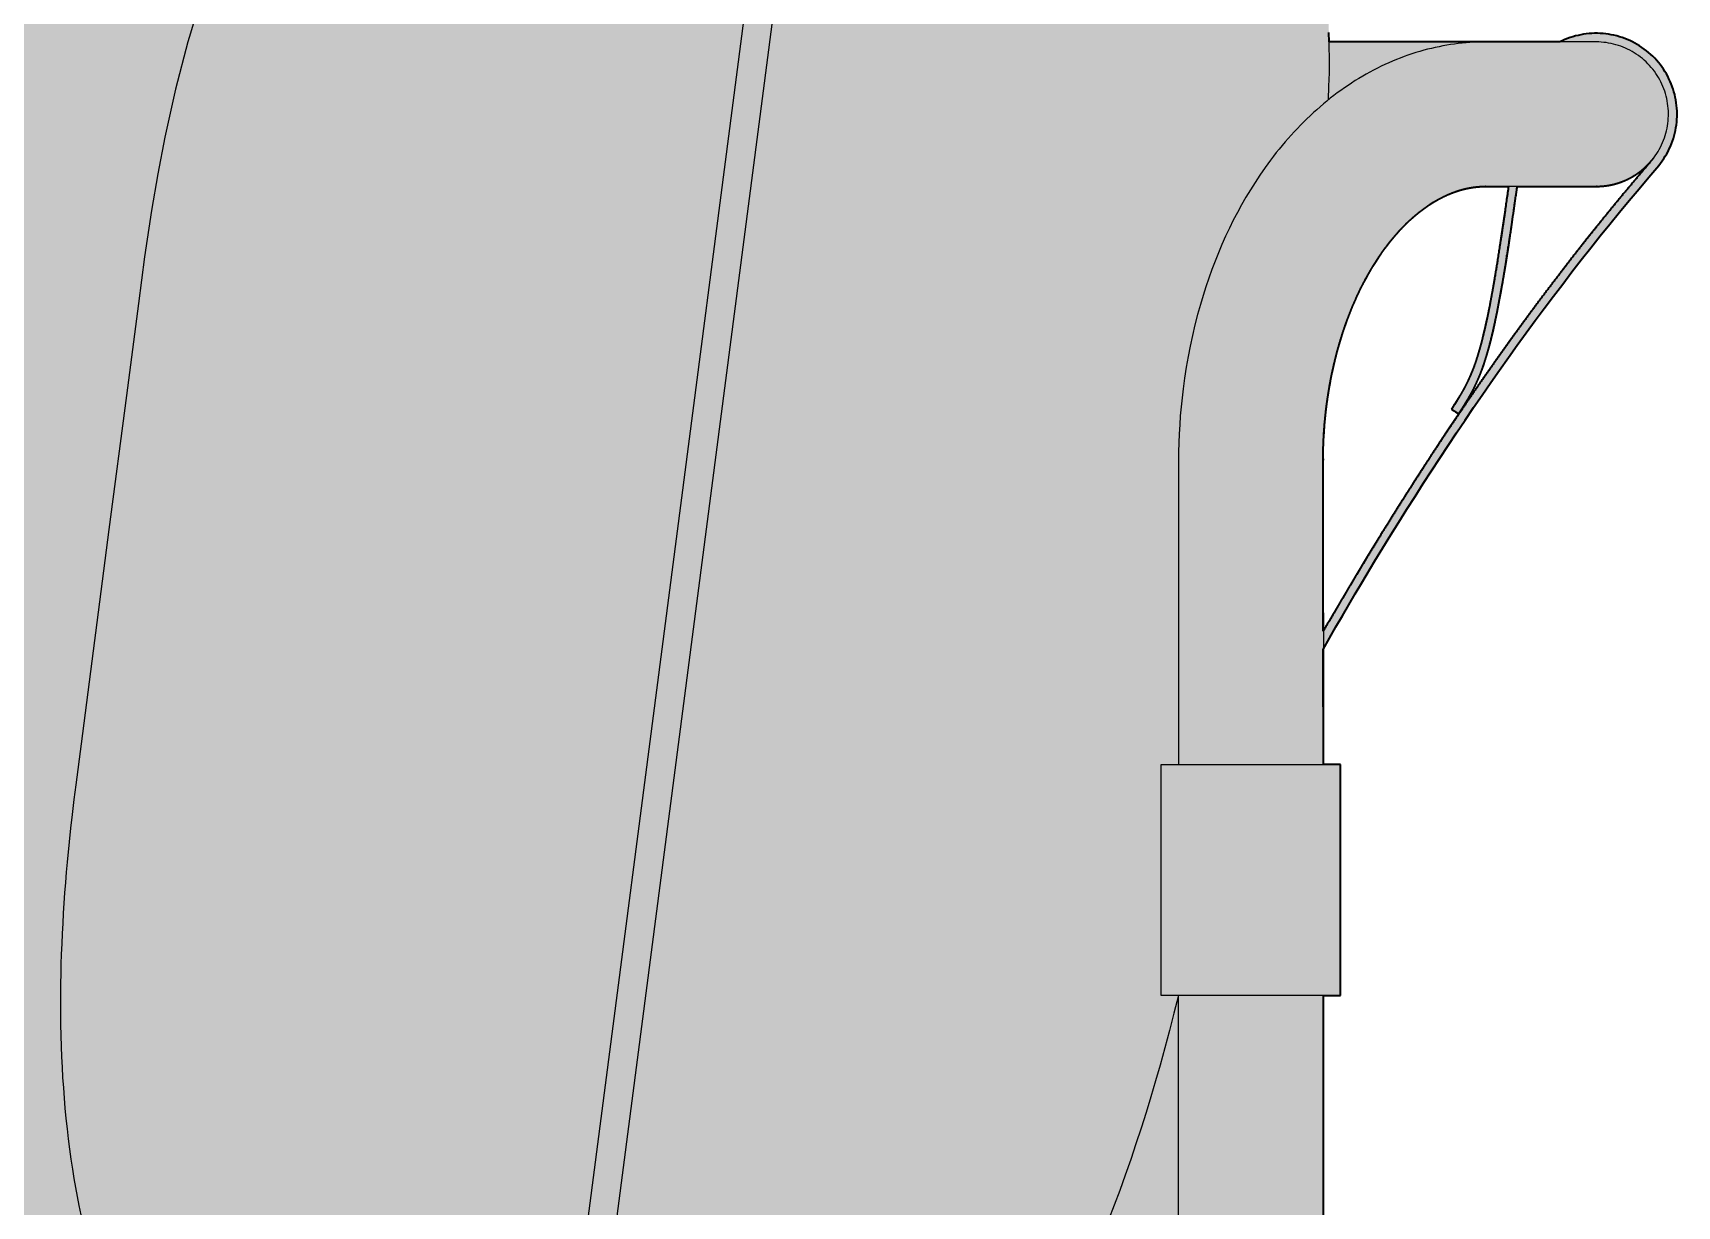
# Model space of a CAD drawing. Header units: millimetres. Extents: x 0 to 2217, y -1296 to 821.
# Drawn here: x 708.4 to 992.8, y 473.4 to 676.4 of the extents above; entities that cross this region are included whole.
import ezdxf

# ---------------------------------------------------------------- set-up
doc = ezdxf.new("R2010")
doc.units = ezdxf.units.MM
doc.layers.add('Blocks', color=7, linetype='Continuous')
doc.layers.add('Blocks$Fill', color=7, linetype='Continuous', true_color=0xffffff)
doc.layers.add('Blocks$Inner', color=7, linetype='Continuous', lineweight=25, true_color=0x007f00)
doc.layers.add('Blocks$Outline', color=7, linetype='Continuous', lineweight=35, true_color=0xff3f3f)

# ---------------------------------------------------------------- blocks, each defined once
blk = doc.blocks.new('Can Lounge Chair Front')
at = {"layer": 'Blocks$Fill'}
h = blk.add_hatch(color=256, dxfattribs=at)
h.paths.add_polyline_path([(878.73, 172.31), (878.81, 172.31), (878.9, 172.32), (878.99, 172.33), (879.07, 172.34), (879.16, 172.36), (879.24, 172.38), (879.33, 172.4), (879.41, 172.43), (879.49, 172.46), (879.57, 172.49), (879.65, 172.52), (879.73, 172.56), (879.81, 172.6), (879.88, 172.64), (879.96, 172.68), (880.03, 172.73), (880.1, 172.78), (880.17, 172.83), (880.24, 172.89), (880.31, 172.94), (880.37, 173), (880.43, 173.06), (880.49, 173.13), (880.55, 173.19), (880.6, 173.26), (880.66, 173.33), (880.71, 173.4), (880.75, 173.47), (880.8, 173.55), (880.84, 173.62), (880.88, 173.7), (880.92, 173.78), (880.95, 173.86), (880.98, 173.94), (881.01, 174.02), (881.04, 174.1), (881.06, 174.19), (881.08, 174.27), (881.1, 174.36), (881.11, 174.44), (881.12, 174.53), (881.13, 174.61), (881.14, 174.7), (881.14, 174.79), (906.56, 174.79), (906.57, -0.21), (931.57, -0.21), (931.62, 509.79), (934.57, 509.79), (934.57, 549.79), (931.62, 549.79), (931.6, 569.67), (940.55, 585.02), (950.32, 600.59), (960.6, 615.86), (969.84, 628.69), (979.52, 641.23), (987.94, 651.42), (989.66, 653.43), (989.96, 653.81), (990.25, 654.2), (990.52, 654.6), (990.78, 655.01), (991.02, 655.42), (991.25, 655.85), (991.46, 656.28), (991.66, 656.72), (991.85, 657.16), (992.02, 657.62), (992.17, 658.07), (992.31, 658.54), (992.43, 659), (992.53, 659.47), (992.62, 659.95), (992.7, 660.43), (992.75, 660.91), (992.79, 661.39), (992.81, 661.87), (992.82, 662.35), (992.81, 662.83), (992.78, 663.31), (992.74, 663.8), (992.68, 664.27), (992.6, 664.75), (992.51, 665.22), (992.4, 665.69), (992.27, 666.16), (992.13, 666.62), (991.98, 667.08), (991.8, 667.53), (991.61, 667.97), (991.41, 668.41), (991.19, 668.84), (990.96, 669.26), (990.71, 669.68), (990.45, 670.08), (990.17, 670.48), (989.89, 670.86), (989.58, 671.24), (989.27, 671.61), (988.94, 671.96), (988.6, 672.3), (988.25, 672.63), (987.89, 672.95), (987.52, 673.26), (987.13, 673.55), (986.74, 673.83), (986.34, 674.1), (985.93, 674.35), (985.51, 674.59), (985.08, 674.81), (984.64, 675.02), (984.2, 675.21), (983.75, 675.39), (983.3, 675.55), (982.84, 675.7), (982.37, 675.83), (981.9, 675.94), (981.43, 676.04), (980.96, 676.12), (980.48, 676.19), (980, 676.24), (979.52, 676.27), (979.04, 676.29), (978.55, 676.29), (978.07, 676.27), (977.59, 676.23), (977.11, 676.18), (976.63, 676.12), (976.16, 676.03), (975.68, 675.93), (975.22, 675.82), (974.75, 675.68), (974.29, 675.54), (973.84, 675.37), (973.39, 675.19), (972.95, 675), (972.52, 674.79), (959.67, 674.79), (932.63, 674.79), (932.58, 676.42), (932.47, 678.71), (932.3, 681), (932.08, 683.28), (931.83, 685.36), (931.54, 687.44), (931.2, 689.52), (930.81, 691.58), (930.36, 693.63), (929.87, 695.67), (929.33, 697.7), (928.73, 699.71), (928.1, 701.61), (927.43, 703.49), (926.71, 705.35), (925.93, 707.19), (925.15, 708.92), (924.31, 710.63), (923.43, 712.32), (922.5, 713.98), (921.52, 715.62), (920.5, 717.23), (919.43, 718.81), (918.32, 720.35), (917.1, 721.94), (915.83, 723.5), (914.52, 725.01), (913.17, 726.49), (911.77, 727.92), (910.34, 729.32), (908.86, 730.67), (907.35, 731.98), (905.8, 733.26), (904.22, 734.49), (902.61, 735.67), (900.97, 736.82), (899.23, 737.98), (897.45, 739.09), (895.65, 740.17), (893.83, 741.19), (891.81, 742.27), (889.77, 743.3), (887.7, 744.28), (885.62, 745.22), (883.51, 746.11), (881.39, 746.96), (879.25, 747.77), (877.09, 748.54), (875.5, 749.07), (874.2, 752.57), (873.24, 754.92), (872.21, 757.28), (871.12, 759.62), (869.97, 761.92), (868.75, 764.22), (867.46, 766.51), (866.12, 768.76), (864.71, 770.98), (863.24, 773.17), (861.7, 775.34), (860.11, 777.46), (858.46, 779.55), (856.75, 781.6), (854.98, 783.61), (853.16, 785.58), (851.29, 787.5), (849.37, 789.37), (847.4, 791.19), (845.38, 792.97), (843.32, 794.69), (841.22, 796.35), (839.08, 797.96), (836.9, 799.51), (834.67, 801.01), (832.43, 802.44), (830.15, 803.81), (827.84, 805.12), (825.5, 806.38), (823.15, 807.56), (820.78, 808.68), (818.39, 809.74), (815.97, 810.75), (813.55, 811.68), (811.13, 812.55), (808.69, 813.36), (806.23, 814.11), (803.78, 814.79), (801.35, 815.41), (798.9, 815.97), (796.45, 816.47), (792.81, 817.11), (789.18, 817.61), (785.55, 817.99), (782.02, 818.25), (778.48, 818.38), (776.06, 818.41), (736.25, 817.47), (641.05, 818.41), (573.71, 815.98), (540.05, 818.41), (506.05, 818.41), (444.77, 816.72), (420.65, 814.48), (324.09, 818.41), (232.58, 818.35), (229.04, 818.17), (225.48, 817.88), (221.84, 817.46), (218.22, 816.91), (214.56, 816.23), (212.11, 815.69), (209.67, 815.11), (207.24, 814.46), (204.78, 813.74), (202.33, 812.96), (199.9, 812.12), (197.49, 811.23), (195.06, 810.25), (192.65, 809.22), (190.27, 808.13), (187.92, 806.98), (185.56, 805.76), (183.23, 804.47), (180.94, 803.13), (178.69, 801.73), (176.45, 800.27), (174.24, 798.74), (172.08, 797.16), (169.96, 795.53), (167.88, 793.83), (165.84, 792.09), (163.84, 790.29), (161.89, 788.44), (160, 786.55), (158.16, 784.6), (156.36, 782.61), (154.62, 780.58), (152.95, 778.51), (151.33, 776.41), (149.76, 774.26), (148.25, 772.07), (146.82, 769.87), (145.44, 767.64), (144.12, 765.37), (142.86, 763.07), (141.68, 760.77), (140.56, 758.45), (139.5, 756.1), (138.5, 753.72), (137.59, 751.4), (136.74, 749.06), (135.19, 748.54), (133.03, 747.77), (130.89, 746.96), (128.77, 746.11), (126.66, 745.22), (124.57, 744.28), (122.51, 743.3), (120.47, 742.27), (118.45, 741.19), (116.62, 740.17), (114.83, 739.09), (113.05, 737.98), (111.31, 736.82), (109.67, 735.67), (108.06, 734.49), (106.47, 733.26), (104.93, 731.98), (103.42, 730.67), (101.94, 729.32), (100.5, 727.92), (99.11, 726.49), (97.75, 725.01), (96.44, 723.5), (95.18, 721.94), (93.96, 720.35), (92.85, 718.81), (91.78, 717.23), (90.76, 715.62), (89.78, 713.98), (88.85, 712.32), (87.97, 710.63), (87.13, 708.92), (86.35, 707.19), (85.57, 705.35), (84.85, 703.49), (84.17, 701.61), (83.55, 699.71), (82.95, 697.7), (82.41, 695.67), (81.91, 693.63), (81.47, 691.58), (81.08, 689.52), (80.74, 687.44), (80.45, 685.36), (80.2, 683.28), (79.98, 681), (79.81, 678.71), (79.69, 676.42), (79.64, 674.79), (52.6, 674.79), (39.76, 674.79), (39.33, 675), (38.89, 675.19), (38.44, 675.37), (37.99, 675.54), (37.53, 675.68), (37.06, 675.82), (36.59, 675.93), (36.12, 676.03), (35.65, 676.12), (35.17, 676.18), (34.69, 676.23), (34.21, 676.27), (33.73, 676.29), (33.24, 676.29), (32.76, 676.27), (32.28, 676.24), (31.8, 676.19), (31.32, 676.12), (30.85, 676.04), (30.37, 675.94), (29.9, 675.83), (29.44, 675.7), (28.98, 675.55), (28.53, 675.39), (28.08, 675.21), (27.64, 675.02), (27.2, 674.81), (26.77, 674.59), (26.35, 674.35), (25.94, 674.1), (25.54, 673.83), (25.14, 673.55), (24.76, 673.26), (24.39, 672.95), (24.03, 672.63), (23.68, 672.3), (23.34, 671.96), (23.01, 671.61), (22.69, 671.24), (22.39, 670.86), (22.1, 670.48), (21.83, 670.08), (21.57, 669.68), (21.32, 669.26), (21.09, 668.84), (20.87, 668.41), (20.66, 667.97), (20.48, 667.53), (20.3, 667.08), (20.15, 666.62), (20, 666.16), (19.88, 665.69), (19.77, 665.22), (19.68, 664.75), (19.6, 664.27), (19.54, 663.8), (19.5, 663.31), (19.47, 662.83), (19.46, 662.35), (19.46, 661.87), (19.49, 661.39), (19.53, 660.91), (19.58, 660.43), (19.65, 659.95), (19.74, 659.47), (19.85, 659), (19.97, 658.54), (20.11, 658.07), (20.26, 657.62), (20.43, 657.16), (20.61, 656.72), (20.81, 656.28), (21.03, 655.85), (21.26, 655.42), (21.5, 655.01), (21.76, 654.6), (22.03, 654.2), (22.32, 653.81), (22.62, 653.43), (32.76, 641.23), (42.44, 628.69), (51.68, 615.86), (61.95, 600.59), (71.72, 585.02), (79.57, 571.64), (80.68, 569.67), (80.66, 549.79), (77.71, 549.79), (77.71, 509.79), (80.66, 509.79), (80.71, -0.21), (105.71, -0.21), (105.72, 174.79), (131.14, 174.79), (131.14, 174.7), (131.15, 174.61), (131.15, 174.53), (131.17, 174.44), (131.18, 174.36), (131.2, 174.27), (131.22, 174.19), (131.24, 174.1), (131.27, 174.02), (131.29, 173.94), (131.33, 173.86), (131.36, 173.78), (131.4, 173.7), (131.44, 173.62), (131.48, 173.55), (131.52, 173.47), (131.57, 173.4), (131.62, 173.33), (131.68, 173.26), (131.73, 173.19), (131.79, 173.13), (131.85, 173.06), (131.91, 173), (131.97, 172.94), (132.04, 172.89), (132.11, 172.83), (132.18, 172.78), (132.25, 172.73), (132.32, 172.68), (132.39, 172.64), (132.47, 172.6), (132.55, 172.56), (132.63, 172.52), (132.71, 172.49), (132.79, 172.46), (132.87, 172.43), (132.95, 172.4), (133.04, 172.38), (133.12, 172.36), (133.21, 172.34), (133.29, 172.33), (133.38, 172.32), (133.47, 172.31), (133.55, 172.31), (141.14, 172.31), (871.14, 172.31)], flags=0)
h.paths.add_polyline_path([(141.14, 387.15), (141.14, 409.35), (142.09, 408.78), (143.33, 408.08), (144.59, 407.4), (145.91, 406.72), (147.24, 406.08), (148.58, 405.45), (149.93, 404.86), (151.29, 404.29), (152.67, 403.75), (154.05, 403.23), (155.45, 402.74), (156.89, 402.26), (158.35, 401.8), (161.27, 400.97), (162.88, 400.56), (164.27, 400.23), (162.94, 399.94), (160.96, 399.43), (159.65, 399.04), (158.34, 398.61), (157.05, 398.14), (155.76, 397.62), (154.49, 397.07), (153.24, 396.47), (152.01, 395.83), (150.81, 395.15), (149.63, 394.44), (148.47, 393.68), (147.91, 393.29), (147.35, 392.9), (146.81, 392.49), (146.27, 392.07), (145.74, 391.65), (145.22, 391.21), (144.71, 390.77), (144.21, 390.32), (143.72, 389.87), (143.24, 389.4), (142.77, 388.93), (142.31, 388.46), (141.86, 387.97), (141.42, 387.48)], flags=0)
h.paths.add_polyline_path([(871.14, 387.15), (870.86, 387.48), (870.42, 387.97), (869.97, 388.46), (869.51, 388.93), (869.04, 389.4), (868.56, 389.87), (868.07, 390.32), (867.57, 390.77), (867.06, 391.21), (866.54, 391.65), (866.01, 392.07), (865.47, 392.49), (864.92, 392.9), (864.37, 393.29), (862.65, 394.44), (861.47, 395.15), (860.27, 395.83), (859.04, 396.47), (857.79, 397.07), (856.52, 397.62), (855.23, 398.14), (853.94, 398.61), (852.63, 399.04), (851.31, 399.43), (850, 399.78), (849.34, 399.94), (848.01, 400.23), (849.4, 400.56), (851, 400.97), (853.93, 401.8), (855.39, 402.26), (856.83, 402.74), (858.22, 403.23), (859.61, 403.75), (860.98, 404.29), (862.35, 404.86), (863.7, 405.45), (865.04, 406.08), (866.37, 406.72), (867.68, 407.4), (868.94, 408.08), (870.19, 408.78), (871.14, 409.35)], flags=0)
h.paths.add_polyline_path([(105.74, 401.69), (127.94, 230.74), (105.72, 230.8)], flags=0)
h.paths.add_polyline_path([(80.68, 572.83), (67.47, 594.75), (57.39, 610.19), (57.23, 610.44), (46.78, 625.33), (37.22, 638.01), (29.19, 647.99), (24.22, 653.87), (24.52, 653.56), (24.82, 653.25), (25.14, 652.96), (25.47, 652.67), (25.81, 652.4), (26.16, 652.14), (26.51, 651.9), (26.88, 651.66), (27.25, 651.44), (27.63, 651.23), (28.01, 651.04), (28.41, 650.85), (28.81, 650.69), (29.21, 650.53), (29.62, 650.39), (30.04, 650.27), (30.46, 650.15), (30.88, 650.06), (31.3, 649.98), (31.73, 649.91), (32.16, 649.86), (32.59, 649.82), (33.03, 649.8), (47.12, 649.79), (49.97, 631.34), (50.94, 626.37), (51.31, 624.71), (52.15, 621.4), (52.64, 619.75), (52.92, 618.93), (53.21, 618.11), (53.52, 617.29), (53.86, 616.48), (54.22, 615.68), (54.6, 614.88), (55.01, 614.11), (55.44, 613.34), (57.23, 610.44), (58.49, 611.24), (57.03, 613.59), (56.57, 614.38), (56.23, 615), (55.9, 615.64), (55.59, 616.27), (55.3, 616.92), (55.01, 617.61), (54.73, 618.31), (54.47, 619.02), (54.23, 619.73), (53.95, 620.61), (53.69, 621.49), (52.92, 624.4), (52.41, 626.68), (51.62, 630.62), (49.92, 640.84), (48.63, 649.79), (52.9, 649.79), (53.2, 649.78), (53.49, 649.76), (53.79, 649.74), (54.08, 649.72), (54.37, 649.68), (54.67, 649.65), (54.96, 649.6), (55.27, 649.55), (55.58, 649.49), (55.89, 649.43), (56.2, 649.36), (56.51, 649.28), (56.82, 649.2), (57.12, 649.11), (57.42, 649.01), (57.73, 648.91), (58.04, 648.8), (58.34, 648.69), (58.64, 648.57), (59.24, 648.32), (59.83, 648.04), (60.45, 647.73), (61.05, 647.39), (61.65, 647.04), (62.24, 646.67), (62.88, 646.23), (63.51, 645.77), (64.13, 645.29), (64.73, 644.79), (65.24, 644.35), (65.74, 643.9), (66.22, 643.44), (66.7, 642.96), (67.33, 642.31), (67.94, 641.63), (68.53, 640.94), (69.11, 640.24), (69.59, 639.62), (70.06, 638.99), (70.52, 638.35), (70.96, 637.71), (71.55, 636.82), (72.11, 635.93), (72.65, 635.01), (73.17, 634.09), (73.7, 633.1), (74.21, 632.1), (74.69, 631.09), (75.16, 630.06), (75.59, 629.05), (76.01, 628.03), (76.41, 627.01), (76.78, 625.98), (77.17, 624.84), (77.54, 623.7), (77.89, 622.55), (78.21, 621.4), (79.05, 617.98), (79.51, 615.68), (79.89, 613.37), (80.2, 611.03), (80.44, 608.65), (80.61, 606.25), (80.7, 603.58)], flags=0)
h.paths.add_polyline_path([(871.15, 173.81), (871.15, 174.79), (879.64, 174.79), (879.64, 174.75), (879.64, 174.72), (879.63, 174.69), (879.63, 174.65), (879.62, 174.62), (879.61, 174.58), (879.61, 174.55), (879.6, 174.52), (879.59, 174.48), (879.57, 174.45), (879.56, 174.42), (879.55, 174.39), (879.53, 174.36), (879.52, 174.33), (879.5, 174.3), (879.48, 174.27), (879.46, 174.24), (879.44, 174.21), (879.42, 174.18), (879.4, 174.16), (879.38, 174.13), (879.35, 174.1), (879.33, 174.08), (879.3, 174.06), (879.28, 174.04), (879.25, 174.01), (879.22, 173.99), (879.19, 173.97), (879.16, 173.95), (879.13, 173.94), (879.1, 173.92), (879.07, 173.91), (879.04, 173.89), (879.01, 173.88), (878.98, 173.87), (878.94, 173.85), (878.91, 173.84), (878.88, 173.84), (878.84, 173.83), (878.81, 173.82), (878.78, 173.82), (878.74, 173.81), (878.71, 173.81), (878.67, 173.81)], flags=0)
h.paths.add_polyline_path([(906.55, 230.8), (884.34, 230.74), (906.54, 401.69)], flags=0)
h.paths.add_polyline_path([(141.13, 173.81), (133.6, 173.81), (133.57, 173.81), (133.54, 173.81), (133.5, 173.82), (133.47, 173.82), (133.43, 173.83), (133.4, 173.84), (133.37, 173.84), (133.33, 173.85), (133.3, 173.87), (133.27, 173.88), (133.24, 173.89), (133.21, 173.91), (133.17, 173.92), (133.14, 173.94), (133.11, 173.95), (133.09, 173.97), (133.06, 173.99), (133.03, 174.01), (133, 174.04), (132.98, 174.06), (132.95, 174.08), (132.93, 174.1), (132.9, 174.13), (132.88, 174.16), (132.86, 174.18), (132.84, 174.21), (132.82, 174.24), (132.8, 174.27), (132.78, 174.3), (132.76, 174.33), (132.75, 174.36), (132.73, 174.39), (132.72, 174.42), (132.7, 174.45), (132.69, 174.48), (132.68, 174.52), (132.67, 174.55), (132.66, 174.58), (132.66, 174.62), (132.65, 174.65), (132.65, 174.69), (132.64, 174.72), (132.64, 174.75), (132.64, 174.79), (141.12, 174.79)], flags=0)
h.paths.add_polyline_path([(988.06, 653.87), (978.24, 642.03), (968.64, 629.59), (959.37, 616.72), (955.05, 610.44), (944.81, 594.75), (933.47, 576.05), (931.6, 572.83), (931.61, 604.78), (931.73, 607.26), (931.94, 609.74), (932.22, 612.21), (932.57, 614.53), (932.99, 616.83), (933.49, 619.12), (934.06, 621.4), (934.39, 622.55), (934.74, 623.7), (935.1, 624.84), (935.49, 625.98), (935.87, 627.01), (936.27, 628.03), (936.68, 629.05), (937.12, 630.06), (937.58, 631.09), (938.07, 632.1), (938.58, 633.1), (939.11, 634.09), (939.63, 635.01), (940.17, 635.93), (940.73, 636.82), (941.31, 637.71), (941.76, 638.35), (942.22, 638.99), (942.69, 639.62), (943.17, 640.24), (943.75, 640.94), (944.34, 641.63), (944.95, 642.31), (945.58, 642.96), (946.05, 643.44), (946.54, 643.9), (947.04, 644.35), (947.55, 644.79), (948.15, 645.29), (948.77, 645.77), (949.4, 646.23), (950.04, 646.67), (950.63, 647.04), (951.22, 647.39), (951.83, 647.73), (952.45, 648.04), (953.04, 648.32), (953.64, 648.57), (953.94, 648.69), (954.24, 648.8), (954.55, 648.91), (954.86, 649.01), (955.16, 649.11), (955.46, 649.2), (955.77, 649.28), (956.07, 649.36), (956.38, 649.43), (956.69, 649.49), (957, 649.55), (957.32, 649.6), (957.61, 649.65), (957.9, 649.68), (958.2, 649.72), (958.49, 649.74), (958.79, 649.76), (959.09, 649.78), (959.39, 649.79), (963.65, 649.79), (960.92, 632.1), (959.87, 626.68), (959.35, 624.4), (958.84, 622.37), (958.59, 621.49), (958.33, 620.61), (958.05, 619.73), (957.81, 619.02), (957.55, 618.31), (957.27, 617.61), (956.98, 616.92), (956.68, 616.27), (956.37, 615.64), (956.05, 615), (955.71, 614.38), (955.25, 613.59), (953.79, 611.24), (955.05, 610.44), (956.84, 613.34), (957.27, 614.11), (957.68, 614.88), (958.06, 615.68), (958.42, 616.48), (958.76, 617.29), (959.07, 618.11), (959.36, 618.93), (959.63, 619.75), (960.35, 622.23), (960.97, 624.71), (962, 629.68), (963.16, 636.31), (965.16, 649.79), (979.25, 649.8), (979.69, 649.82), (980.12, 649.86), (980.54, 649.91), (980.55, 649.91), (980.61, 649.92), (980.61, 649.92), (980.98, 649.98), (981.4, 650.06), (981.82, 650.15), (982.24, 650.27), (982.66, 650.39), (983.07, 650.53), (983.47, 650.69), (983.87, 650.85), (984.26, 651.04), (984.65, 651.23), (985.03, 651.44), (985.4, 651.66), (985.77, 651.9), (986.12, 652.14), (986.47, 652.4), (986.81, 652.67), (987.14, 652.96), (987.45, 653.25), (987.76, 653.56)], flags=0)
h.paths.add_polyline_path([(129.66, 230.73), (129.45, 230.73), (107.33, 401.1), (105.74, 413.32), (105.74, 465.04), (106.44, 461.8), (107.26, 458.44), (108.17, 455.12), (109.18, 451.83), (110.23, 448.76), (111.37, 445.73), (112.55, 442.91), (113.81, 440.13), (115.13, 437.48), (115.82, 436.17), (116.54, 434.88), (117.28, 433.6), (118.05, 432.34), (118.84, 431.09), (119.65, 429.85), (120.46, 428.68), (121.29, 427.52), (122.14, 426.38), (123.02, 425.25), (123.92, 424.14), (124.84, 423.05), (125.78, 421.98), (126.75, 420.93), (127.7, 419.94), (128.68, 418.96), (129.68, 418), (130.7, 417.06), (131.73, 416.15), (131.98, 415.94), (131.44, 372.79), (131.43, 372.76), (131.39, 372.69), (131.35, 372.61), (131.32, 372.53), (131.29, 372.45), (131.26, 372.36), (131.23, 372.28), (131.21, 372.2), (131.19, 372.11), (131.18, 372.03), (131.16, 371.94), (131.15, 371.86), (131.14, 371.77), (131.14, 371.68), (131.14, 370.29), (131.14, 370.23), (131.14, 370.17), (131.15, 370.11), (131.15, 370.05), (131.16, 369.99), (131.17, 369.93), (131.18, 369.87), (131.19, 369.81), (131.2, 369.75), (131.21, 369.69), (131.23, 369.63), (131.25, 369.57), (131.27, 369.51), (131.29, 369.45), (131.31, 369.39), (131.33, 369.33), (131.36, 369.28), (131.38, 369.22), (131.4, 369.19), (129.72, 236.12)], flags=0)
h.paths.add_polyline_path([(141.14, 232.31), (141.14, 245.97), (141.45, 245.61), (142.06, 244.94), (142.68, 244.28), (143.33, 243.63), (143.99, 243), (144.66, 242.39), (145.35, 241.8), (146.07, 241.21), (146.79, 240.65), (147.53, 240.1), (148.29, 239.57), (149.05, 239.06), (149.83, 238.56), (150.61, 238.08), (151.41, 237.62), (152.23, 237.18), (153.05, 236.75), (153.89, 236.34), (154.73, 235.95), (155.58, 235.58), (156.44, 235.23), (157.3, 234.89), (158.18, 234.57), (159.09, 234.26), (160.01, 233.97), (160.94, 233.7), (161.88, 233.45), (162.88, 233.2), (163.88, 232.98), (164.79, 232.79), (165.71, 232.63), (166.69, 232.47), (167.66, 232.34), (167.95, 232.31)], flags=0)
h.paths.add_polyline_path([(843.91, 232.26), (844.61, 232.34), (845.59, 232.47), (846.57, 232.63), (847.49, 232.79), (848.4, 232.98), (849.4, 233.2), (850.4, 233.45), (851.34, 233.7), (852.26, 233.97), (853.19, 234.26), (854.1, 234.57), (854.97, 234.89), (855.84, 235.23), (856.7, 235.58), (857.55, 235.95), (858.39, 236.34), (859.23, 236.75), (860.05, 237.18), (860.87, 237.62), (861.71, 238.11), (862.53, 238.61), (863.35, 239.14), (864.15, 239.68), (864.86, 240.19), (865.56, 240.71), (866.25, 241.24), (866.92, 241.8), (867.61, 242.39), (868.29, 243), (868.95, 243.63), (869.59, 244.28), (870.22, 244.94), (870.83, 245.61), (871.14, 245.97), (871.14, 232.31), (843.98, 232.26)], flags=0)
h.paths.add_polyline_path([(880.88, 369.19), (880.9, 369.22), (880.92, 369.28), (880.95, 369.33), (880.97, 369.39), (880.99, 369.45), (881.01, 369.51), (881.03, 369.57), (881.05, 369.63), (881.06, 369.69), (881.08, 369.75), (881.09, 369.81), (881.1, 369.87), (881.11, 369.93), (881.12, 369.99), (881.13, 370.05), (881.13, 370.11), (881.14, 370.17), (881.14, 370.23), (881.14, 370.29), (881.14, 371.6), (881.14, 371.68), (881.13, 371.77), (881.13, 371.85), (881.12, 371.94), (881.1, 372.02), (881.09, 372.11), (881.07, 372.19), (881.05, 372.27), (881.02, 372.35), (881, 372.43), (880.97, 372.51), (880.93, 372.59), (880.9, 372.67), (880.86, 372.75), (880.84, 372.79), (880.3, 415.94), (880.55, 416.15), (881.58, 417.06), (882.6, 418), (883.6, 418.96), (884.57, 419.94), (885.53, 420.93), (886.5, 421.98), (887.44, 423.05), (888.36, 424.14), (889.26, 425.25), (890.14, 426.38), (890.99, 427.52), (891.82, 428.68), (892.63, 429.85), (893.44, 431.09), (894.23, 432.34), (894.99, 433.6), (895.74, 434.88), (896.45, 436.17), (897.15, 437.48), (898.47, 440.13), (899.73, 442.91), (900.9, 445.73), (902.05, 448.76), (903.1, 451.83), (904.11, 455.12), (905.02, 458.44), (905.84, 461.8), (906.54, 465.04), (906.54, 413.32), (882.83, 230.73), (882.62, 230.73), (882.55, 236.12)], flags=0)
at = {"layer": 'Blocks$Inner'}
for p, q in [((735.07, 674.42), (734.45, 672.13)), ((979.93, 649.84), (979.83, 649.83))]:
    blk.add_line(p, q, dxfattribs=at)
for points in [[(800.09, 399.79), (846.71, 758.18)], [(841.75, 758.82), (795.05, 399.79)], [(736.41, 679.02), (735.6, 676.29), (735.18, 674.79), (733.05, 666.6), (731.2, 658.34), (729.96, 651.99), (728.87, 645.61), (727.67, 637.59), (726.61, 629.55), (724.54, 613.6), (721.52, 590.42), (716.7, 553.36), (715.78, 546.29), (715.45, 543.7), (715.14, 541.11), (714.88, 538.77), (714.63, 536.42), (714.29, 532.89), (714.13, 531.13), (713.98, 529.36), (713.85, 527.59), (713.72, 525.82), (713.61, 524.06), (713.51, 522.29), (713.42, 520.52), (713.34, 518.75), (713.27, 516.98), (713.21, 515.21), (713.17, 513.56), (713.14, 511.91), (713.12, 510.25), (713.12, 508.6), (713.13, 506.69), (713.15, 504.79), (713.19, 502.88), (713.25, 500.98), (713.32, 499.19), (713.4, 497.4), (713.5, 495.62), (713.62, 493.83), (713.75, 492.07), (713.9, 490.3), (714.07, 488.54), (714.26, 486.77), (714.47, 485.01), (714.69, 483.26), (714.93, 481.5), (715.2, 479.75), (715.45, 478.17), (715.72, 476.6), (716.01, 475.03), (716.32, 473.46), (716.64, 471.9)], [(932.48, 664.77), (932.59, 667.11), (932.66, 669.45), (932.68, 671.79), (932.65, 674.13), (932.58, 676.42)], [(959.67, 674.79), (959, 674.78), (958.32, 674.77), (957.65, 674.74), (956.98, 674.7), (956.3, 674.65), (955.63, 674.58), (954.96, 674.51), (954.29, 674.43), (953.62, 674.33), (952.96, 674.22), (952.29, 674.1), (951.63, 673.97), (950.97, 673.83), (950.3, 673.68), (949.65, 673.52), (948.99, 673.34), (948.3, 673.15), (947.62, 672.94), (946.94, 672.73), (946.26, 672.5), (945.59, 672.26), (944.91, 672), (944.25, 671.74), (943.58, 671.46), (942.92, 671.18), (942.27, 670.88), (941.62, 670.57), (940.97, 670.25), (940.32, 669.92), (939.68, 669.58), (939.05, 669.23), (938.42, 668.87), (937.77, 668.48), (937.14, 668.09), (936.5, 667.68), (935.88, 667.27), (935.25, 666.84), (934.64, 666.41), (934.02, 665.96), (933.42, 665.5), (932.82, 665.04), (932.22, 664.56), (931.63, 664.08), (931.05, 663.58), (930.47, 663.07), (929.9, 662.56), (929.33, 662.03), (928.77, 661.5), (928.21, 660.95), (927.66, 660.4), (927.12, 659.83), (926.58, 659.26), (926.04, 658.68), (925.52, 658.09), (925, 657.49), (924.48, 656.88), (923.98, 656.26), (923.48, 655.64), (922.98, 655), (922.49, 654.36), (922.01, 653.71), (921.54, 653.06), (920.61, 651.72), (919.79, 650.48), (918.99, 649.22), (918.22, 647.93), (917.47, 646.62), (916.74, 645.29), (916.04, 643.94), (915.36, 642.57), (914.7, 641.17), (914.07, 639.76), (913.47, 638.33), (912.88, 636.89), (912.33, 635.42), (911.79, 633.94), (911.29, 632.44), (910.8, 630.92), (910.34, 629.39), (909.85, 627.61), (909.39, 625.82), (908.96, 624.01), (908.57, 622.18), (908.21, 620.35), (907.88, 618.5), (907.6, 616.63), (907.34, 614.76), (907.16, 613.21), (907.01, 611.66), (906.87, 610.11), (906.76, 608.55), (906.68, 606.99), (906.62, 605.42), (906.58, 603.86), (906.57, 602.29), (906.57, 549.79)], [(931.6, 569.67), (932.7, 571.64), (933.8, 573.58), (934.9, 575.5), (936.02, 577.42), (937.14, 579.33), (938.27, 581.23), (940.55, 585.02), (941.92, 587.27), (943.3, 589.5), (944.68, 591.73), (946.08, 593.95), (947.48, 596.17), (948.9, 598.38), (950.32, 600.59), (951.76, 602.79), (953.2, 604.98), (954.66, 607.17), (956.13, 609.35), (957.61, 611.53), (959.1, 613.7), (960.6, 615.86), (962.11, 618.02), (963.63, 620.17), (965.17, 622.31), (966.71, 624.44), (968.27, 626.57), (969.84, 628.69), (971.42, 630.8), (973.02, 632.9), (974.63, 635), (976.24, 637.08), (977.88, 639.16), (979.52, 641.23), (981.18, 643.29), (982.85, 645.34), (984.53, 647.37), (986.23, 649.4), (987.94, 651.42), (989.66, 653.43), (989.96, 653.81), (990.25, 654.2), (990.52, 654.6), (990.78, 655.01), (991.02, 655.42), (991.25, 655.85), (991.46, 656.28), (991.66, 656.72), (991.85, 657.16), (992.02, 657.62), (992.17, 658.07), (992.31, 658.54), (992.43, 659), (992.53, 659.47), (992.62, 659.95), (992.7, 660.43), (992.75, 660.91), (992.79, 661.39), (992.81, 661.87), (992.82, 662.35), (992.81, 662.83), (992.78, 663.31), (992.74, 663.8), (992.68, 664.27), (992.6, 664.75), (992.51, 665.22), (992.4, 665.69), (992.27, 666.16), (992.13, 666.62), (991.98, 667.08), (991.8, 667.53), (991.61, 667.97), (991.41, 668.41), (991.19, 668.84), (990.96, 669.26), (990.71, 669.68), (990.45, 670.08), (990.17, 670.48), (989.89, 670.86), (989.58, 671.24), (989.27, 671.61), (988.94, 671.96), (988.6, 672.3), (988.25, 672.63), (987.89, 672.95), (987.52, 673.26), (987.13, 673.55), (986.74, 673.83), (986.34, 674.1), (985.93, 674.35), (985.51, 674.59), (985.08, 674.81), (984.64, 675.02), (984.2, 675.21), (983.75, 675.39), (983.3, 675.55), (982.84, 675.7), (982.37, 675.83), (981.9, 675.94), (981.43, 676.04), (980.96, 676.12), (980.48, 676.19), (980, 676.24), (979.52, 676.27), (979.04, 676.29), (978.55, 676.29), (978.07, 676.27), (977.59, 676.23), (977.11, 676.18), (976.63, 676.12), (976.16, 676.03), (975.68, 675.93), (975.22, 675.82), (974.75, 675.68), (974.29, 675.54), (973.84, 675.37), (973.39, 675.19), (972.95, 675), (972.52, 674.79)], [(988.72, 654.67), (988.06, 653.87), (988.79, 654.75), (989.05, 655.1), (989.29, 655.46), (989.52, 655.83), (989.74, 656.2), (989.94, 656.59), (990.14, 656.98), (990.31, 657.37), (990.48, 657.77), (990.63, 658.18), (990.76, 658.59), (990.88, 659.01), (990.99, 659.43), (991.08, 659.85), (991.16, 660.27), (991.22, 660.7), (991.27, 661.13), (991.3, 661.57), (991.32, 662), (991.32, 662.43), (991.31, 662.86), (991.28, 663.3), (991.24, 663.73), (991.18, 664.16), (991.11, 664.58), (991.02, 665.01), (990.92, 665.43), (990.8, 665.85), (990.67, 666.26), (990.53, 666.67), (990.37, 667.07), (990.2, 667.47), (990.01, 667.86), (989.81, 668.24), (989.6, 668.62), (989.37, 668.99), (989.13, 669.35), (988.88, 669.71), (988.62, 670.05), (988.34, 670.38), (988.06, 670.71), (987.76, 671.02), (987.45, 671.33), (987.13, 671.62), (986.81, 671.91), (986.47, 672.18), (986.12, 672.43), (985.76, 672.68), (985.4, 672.92), (985.03, 673.14), (984.65, 673.35), (984.26, 673.54), (983.87, 673.72), (983.47, 673.89), (983.06, 674.05), (982.65, 674.19), (982.24, 674.31), (981.82, 674.42), (981.4, 674.52), (980.97, 674.6), (980.55, 674.67), (980.12, 674.72), (979.68, 674.76), (979.25, 674.78), (978.82, 674.79), (963.04, 674.79), (959.67, 674.79), (932.63, 674.79)], [(931.57, 572.78), (933.47, 576.05), (935.38, 579.31), (937.32, 582.56), (939.27, 585.8), (940.64, 588.05), (942.02, 590.29), (943.41, 592.53), (944.81, 594.75), (946.22, 596.98), (947.64, 599.19), (949.07, 601.41), (950.5, 603.61), (951.95, 605.81), (953.41, 608.01), (954.89, 610.19), (956.37, 612.38), (957.86, 614.55), (959.37, 616.72), (960.88, 618.88), (962.41, 621.04), (963.95, 623.19), (965.5, 625.33), (967.06, 627.46), (968.64, 629.59), (970.23, 631.7), (971.83, 633.81), (973.44, 635.91), (975.06, 638.01), (976.64, 640.02), (978.24, 642.03), (979.84, 644.02), (981.46, 646.01), (983.09, 647.99), (984.74, 649.96), (986.39, 651.92), (988.06, 653.87), (987.76, 653.56), (987.45, 653.25), (987.14, 652.96), (986.81, 652.67), (986.47, 652.4), (986.12, 652.14), (985.77, 651.9), (985.4, 651.66), (985.03, 651.44), (984.65, 651.23), (984.26, 651.04), (983.87, 650.85), (983.47, 650.69), (983.07, 650.53), (982.66, 650.39), (982.24, 650.27), (981.82, 650.15), (981.4, 650.06), (980.98, 649.98), (980.55, 649.91), (980.12, 649.86), (979.69, 649.82), (979.25, 649.8), (978.82, 649.79), (963.08, 649.79), (959.69, 649.79), (959.39, 649.79), (959.09, 649.78), (958.79, 649.76), (958.49, 649.74), (958.2, 649.72), (957.9, 649.68), (957.61, 649.65), (957.32, 649.6), (957, 649.55), (956.69, 649.49), (956.38, 649.43), (956.07, 649.36), (955.77, 649.28), (955.46, 649.2), (955.16, 649.11), (954.86, 649.01), (954.55, 648.91), (954.24, 648.8), (953.94, 648.69), (953.64, 648.57), (953.04, 648.32), (952.45, 648.04), (951.83, 647.73), (951.22, 647.39), (950.63, 647.04), (950.04, 646.67), (949.4, 646.23), (948.77, 645.77), (948.15, 645.29), (947.55, 644.79), (947.04, 644.35), (946.54, 643.9), (946.05, 643.44), (945.58, 642.96), (944.95, 642.31), (944.34, 641.63), (943.75, 640.94), (943.17, 640.24), (942.69, 639.62), (942.22, 638.99), (941.76, 638.35), (941.31, 637.71), (940.73, 636.82), (940.17, 635.93), (939.63, 635.01), (939.11, 634.09), (938.58, 633.1), (938.07, 632.1), (937.58, 631.09), (937.12, 630.06), (936.68, 629.05), (936.27, 628.03), (935.87, 627.01), (935.49, 625.98), (935.1, 624.84), (934.74, 623.7), (934.39, 622.55), (934.06, 621.4), (933.77, 620.26), (933.49, 619.12), (933.23, 617.98), (932.99, 616.83), (932.77, 615.68), (932.57, 614.53), (932.39, 613.37), (932.22, 612.21), (932.07, 610.98), (931.94, 609.74), (931.82, 608.5), (931.73, 607.26), (931.66, 606.02), (931.61, 604.78), (931.58, 603.53), (931.57, 602.29), (931.62, 549.79)], [(965.16, 649.79), (964.18, 642.94), (963.68, 639.62), (963.16, 636.31), (962.61, 632.99), (962.31, 631.34), (962, 629.68), (961.68, 628.02), (961.34, 626.37), (960.97, 624.71), (960.57, 623.06), (960.35, 622.23), (960.13, 621.4), (959.89, 620.58), (959.63, 619.75), (959.36, 618.93), (959.07, 618.11), (958.76, 617.29), (958.42, 616.48), (958.06, 615.68), (957.68, 614.88), (957.27, 614.11), (956.84, 613.34), (956.4, 612.6), (955.95, 611.87), (955.05, 610.44), (953.79, 611.24), (954.77, 612.8), (955.25, 613.59), (955.71, 614.38), (956.05, 615), (956.37, 615.64), (956.68, 616.27), (956.98, 616.92), (957.27, 617.61), (957.55, 618.31), (957.81, 619.02), (958.05, 619.73), (958.33, 620.61), (958.59, 621.49), (958.84, 622.37), (959.07, 623.26), (959.35, 624.4), (959.62, 625.54), (959.87, 626.68), (960.11, 627.83), (960.39, 629.22), (960.65, 630.62), (960.92, 632.1), (961.18, 633.58), (961.73, 636.88), (962.35, 640.84), (963.01, 645.31), (963.65, 649.79)], [(931.62, 509.79), (931.57, -0.21)], [(906.57, -0.21), (906.53, 509.79), (905.77, 506.78), (904.98, 503.78), (904.18, 500.78), (903.36, 497.79), (902.58, 495.05), (901.77, 492.31), (900.94, 489.58), (900.09, 486.86), (899.2, 484.15), (898.29, 481.44), (897.35, 478.75), (896.39, 476.06), (895.44, 473.54), (894.47, 471.02)]]:
    blk.add_lwpolyline(points, dxfattribs=at)
for points in [[(980.55, 649.91), (980.52, 649.9), (980.61, 649.92)], [(934.57, 549.79), (934.57, 509.79), (903.57, 509.79), (903.57, 549.79)]]:
    blk.add_lwpolyline(points, close=True, dxfattribs=at)
at = {"layer": 'Blocks$Outline'}
blk.add_line((980.61, 649.92), (980.61, 649.92), dxfattribs=at)
for points in [[(932.63, 674.79), (932.58, 676.42)], [(959.67, 674.79), (932.63, 674.79)], [(972.52, 674.79), (963.04, 674.79), (959.67, 674.79)], [(972.95, 675), (972.52, 674.79)], [(973.39, 675.19), (972.95, 675)], [(973.84, 675.37), (973.39, 675.19)], [(974.29, 675.54), (973.84, 675.37)], [(974.75, 675.68), (974.29, 675.54)], [(975.22, 675.82), (974.75, 675.68)], [(975.68, 675.93), (975.22, 675.82)], [(976.16, 676.03), (975.68, 675.93)], [(976.63, 676.12), (976.16, 676.03)], [(977.11, 676.18), (976.63, 676.12)], [(977.59, 676.23), (977.11, 676.18)], [(978.07, 676.27), (977.59, 676.23)], [(978.55, 676.29), (978.07, 676.27)], [(979.04, 676.29), (978.55, 676.29)], [(979.52, 676.27), (979.04, 676.29)], [(980, 676.24), (979.52, 676.27)], [(980.48, 676.19), (980, 676.24)], [(980.96, 676.12), (980.48, 676.19)], [(981.43, 676.04), (980.96, 676.12)], [(981.9, 675.94), (981.43, 676.04)], [(982.37, 675.83), (981.9, 675.94)], [(982.84, 675.7), (982.37, 675.83)], [(983.3, 675.55), (982.84, 675.7)], [(983.75, 675.39), (983.3, 675.55)], [(984.2, 675.21), (983.75, 675.39)], [(984.64, 675.02), (984.2, 675.21)], [(985.08, 674.81), (984.64, 675.02)], [(985.51, 674.59), (985.08, 674.81)], [(985.93, 674.35), (985.51, 674.59)], [(986.34, 674.1), (985.93, 674.35)], [(986.74, 673.83), (986.34, 674.1)], [(987.13, 673.55), (986.74, 673.83)], [(987.52, 673.26), (987.13, 673.55)], [(987.89, 672.95), (987.52, 673.26)], [(988.25, 672.63), (987.89, 672.95)], [(988.6, 672.3), (988.25, 672.63)], [(988.94, 671.96), (988.6, 672.3)], [(989.27, 671.61), (988.94, 671.96)], [(989.58, 671.24), (989.27, 671.61)], [(989.89, 670.86), (989.58, 671.24)], [(990.17, 670.48), (989.89, 670.86)], [(990.45, 670.08), (990.17, 670.48)], [(990.71, 669.68), (990.45, 670.08)], [(990.96, 669.26), (990.71, 669.68)], [(991.19, 668.84), (990.96, 669.26)], [(991.41, 668.41), (991.19, 668.84)], [(991.61, 667.97), (991.41, 668.41)], [(991.8, 667.53), (991.61, 667.97)], [(991.98, 667.08), (991.8, 667.53)], [(992.13, 666.62), (991.98, 667.08)], [(992.27, 666.16), (992.13, 666.62)], [(992.4, 665.69), (992.27, 666.16)], [(992.51, 665.22), (992.4, 665.69)], [(992.6, 664.75), (992.51, 665.22)], [(992.68, 664.27), (992.6, 664.75)], [(992.74, 663.8), (992.68, 664.27)], [(992.78, 663.31), (992.74, 663.8)], [(992.81, 662.83), (992.78, 663.31)], [(992.82, 662.35), (992.81, 662.83)], [(992.62, 659.95), (992.7, 660.43)], [(992.7, 660.43), (992.75, 660.91)], [(992.75, 660.91), (992.79, 661.39)], [(992.79, 661.39), (992.81, 661.87)], [(992.81, 661.87), (992.82, 662.35)], [(991.66, 656.72), (991.85, 657.16)], [(991.85, 657.16), (992.02, 657.62)], [(992.02, 657.62), (992.17, 658.07)], [(992.17, 658.07), (992.31, 658.54)], [(992.31, 658.54), (992.43, 659)], [(992.43, 659), (992.53, 659.47)], [(992.53, 659.47), (992.62, 659.95)], [(990.25, 654.2), (990.52, 654.6)], [(990.52, 654.6), (990.78, 655.01)], [(990.78, 655.01), (991.02, 655.42)], [(991.02, 655.42), (991.25, 655.85)], [(991.25, 655.85), (991.46, 656.28)], [(991.46, 656.28), (991.66, 656.72)], [(931.6, 569.67), (932.7, 571.64), (933.8, 573.58), (934.9, 575.5), (936.02, 577.42), (937.14, 579.33), (938.27, 581.23), (940.55, 585.02), (941.92, 587.27), (943.3, 589.5), (944.68, 591.73), (946.08, 593.95), (947.48, 596.17), (948.9, 598.38), (950.32, 600.59), (951.76, 602.79), (953.2, 604.98), (954.66, 607.17), (956.13, 609.35), (957.61, 611.53), (959.1, 613.7), (960.6, 615.86), (962.11, 618.02), (963.63, 620.17), (965.17, 622.31), (966.71, 624.44), (968.27, 626.57), (969.84, 628.69), (971.42, 630.8), (973.02, 632.9), (974.63, 635), (976.24, 637.08), (977.88, 639.16), (979.52, 641.23), (981.18, 643.29), (982.85, 645.34), (984.53, 647.37), (986.23, 649.4), (987.94, 651.42), (989.66, 653.43)], [(989.66, 653.43), (989.96, 653.81)], [(989.96, 653.81), (990.25, 654.2)], [(931.62, 549.79), (931.6, 569.67)], [(934.57, 549.79), (931.62, 549.79)], [(934.57, 509.79), (934.57, 549.79)], [(931.57, -0.21), (931.62, 509.79)], [(931.62, 509.79), (934.57, 509.79)]]:
    blk.add_lwpolyline(points, dxfattribs=at)
for points, knots in [([(988.06, 653.87), (986.39, 651.92), (984.74, 649.96), (983.09, 647.99), (981.46, 646.01), (979.84, 644.02), (978.24, 642.03), (976.64, 640.02), (975.06, 638.01), (973.44, 635.91), (971.83, 633.81), (970.23, 631.7), (968.64, 629.59), (967.06, 627.46), (965.5, 625.33), (963.95, 623.19), (962.41, 621.04), (960.88, 618.88), (959.37, 616.72), (957.86, 614.55), (956.37, 612.38), (955.05, 610.44)], [-98.969426, -98.969426, -96.402541, -93.836453, -91.271187, -88.706771, -86.143237, -83.580622, -81.018967, -78.458316, -75.809355, -73.161258, -70.51403, -67.867676, -65.222208, -62.57764, -59.933989, -57.291277, -54.649519, -52.008696, -49.368783, -46.72976, -44.388258, -44.388258]), ([(963.65, 649.79), (963.01, 645.31), (962.35, 640.84), (961.73, 636.88), (961.18, 633.58), (960.92, 632.1), (960.65, 630.62), (960.39, 629.22), (960.11, 627.83), (959.87, 626.68), (959.62, 625.54), (959.35, 624.4), (959.07, 623.26), (958.84, 622.37), (958.59, 621.49)], [-82.619984, -82.619984, -78.099364, -73.578301, -69.566291, -66.222943, -64.718402, -63.213876, -61.792975, -60.372064, -59.20188, -58.031722, -56.861607, -55.691473, -54.77203, -53.852626, -53.852626]), ([(959.39, 649.79), (959.69, 649.79), (963.08, 649.79), (963.65, 649.79)], [-128.797286, -128.797286, -128.495463, -125.112295, -124.541486, -124.541486]), ([(960.97, 624.71), (961.34, 626.37), (961.68, 628.02), (962, 629.68), (962.31, 631.34), (962.61, 632.99), (963.16, 636.31), (963.68, 639.62), (964.18, 642.94), (965.16, 649.79)], [-25.435282, -25.435282, -23.736038, -22.04676, -20.357481, -18.673257, -16.990663, -13.63063, -10.276473, -6.922315, 0, 0]), ([(965.16, 649.79), (978.82, 649.79), (979.25, 649.8)], [-123.027249, -123.027249, -109.368625, -108.935325, -108.935325]), ([(959.63, 619.75), (959.89, 620.58), (960.13, 621.4), (960.35, 622.23), (960.57, 623.06), (960.97, 624.71)], [-30.568811, -30.568811, -29.705917, -28.845886, -27.988729, -27.134525, -25.435282, -25.435282]), ([(931.6, 572.83), (931.57, 602.29), (931.58, 603.53), (931.61, 604.78), (931.66, 606.02), (931.73, 607.26), (931.82, 608.5), (931.94, 609.74), (932.07, 610.98), (932.22, 612.21), (932.39, 613.37), (932.57, 614.53), (932.77, 615.68), (932.99, 616.83), (933.23, 617.98), (933.49, 619.12), (933.77, 620.26), (934.06, 621.4)], [-218.084083, -218.084083, -188.628521, -187.384584, -186.140662, -184.89676, -183.652875, -182.409004, -181.165135, -179.921253, -178.67734, -177.505407, -176.333462, -175.161534, -173.989637, -172.817779, -171.645949, -170.474128, -169.302282, -169.302282]), ([(955.25, 613.59), (954.77, 612.8), (953.79, 611.24)], [-45.243877, -45.243877, -44.324413, -42.485474, -42.485474]), ([(955.05, 610.44), (955.95, 611.87), (956.4, 612.6), (956.84, 613.34)], [-40.985691, -40.985691, -39.298341, -38.441061, -37.574665, -37.574665]), ([(955.05, 610.44), (954.89, 610.19), (953.41, 608.01), (951.95, 605.81), (950.5, 603.61), (949.07, 601.41), (947.64, 599.19), (946.22, 596.98), (944.81, 594.75), (943.41, 592.53), (942.02, 590.29), (940.64, 588.05), (939.27, 585.8), (937.32, 582.56), (935.38, 579.31), (933.47, 576.05), (931.6, 572.83)], [-44.388258, -44.388258, -44.091609, -41.454315, -38.817865, -36.182251, -33.550503, -30.918682, -28.286811, -25.654915, -23.02302, -20.391149, -17.759327, -15.12758, -11.345715, -7.56379, -3.781865, -0.057888, -0.057888])]:
    blk.add_open_spline(points, degree=1, knots=knots, dxfattribs=at)
for points in [[(984.65, 651.23), (985.03, 651.44)], [(985.03, 651.44), (985.4, 651.66)], [(985.4, 651.66), (985.77, 651.9)], [(985.77, 651.9), (986.12, 652.14)], [(986.12, 652.14), (986.47, 652.4)], [(986.47, 652.4), (986.81, 652.67)], [(986.81, 652.67), (987.14, 652.96)], [(987.14, 652.96), (987.45, 653.25)], [(987.45, 653.25), (987.76, 653.56)], [(987.76, 653.56), (988.06, 653.87)], [(953.64, 648.57), (953.94, 648.69)], [(953.94, 648.69), (954.24, 648.8)], [(954.24, 648.8), (954.55, 648.91)], [(954.55, 648.91), (954.86, 649.01)], [(954.86, 649.01), (955.16, 649.11)], [(955.16, 649.11), (955.46, 649.2)], [(955.46, 649.2), (955.77, 649.28)], [(955.77, 649.28), (956.07, 649.36)], [(956.07, 649.36), (956.38, 649.43)], [(956.38, 649.43), (956.69, 649.49)], [(956.69, 649.49), (957, 649.55)], [(957, 649.55), (957.32, 649.6)], [(957.32, 649.6), (957.61, 649.65)], [(957.61, 649.65), (957.9, 649.68)], [(957.9, 649.68), (958.2, 649.72)], [(958.2, 649.72), (958.49, 649.74)], [(958.49, 649.74), (958.79, 649.76)], [(958.79, 649.76), (959.09, 649.78)], [(959.09, 649.78), (959.39, 649.79)], [(979.25, 649.8), (979.69, 649.82)], [(979.69, 649.82), (980.12, 649.86)], [(980.12, 649.86), (980.54, 649.91)], [(980.54, 649.91), (980.55, 649.91)], [(980.55, 649.91), (980.61, 649.92)], [(980.61, 649.92), (980.98, 649.98)], [(980.98, 649.98), (981.4, 650.06)], [(981.4, 650.06), (981.82, 650.15)], [(981.82, 650.15), (982.24, 650.27)], [(982.24, 650.27), (982.66, 650.39)], [(982.66, 650.39), (983.07, 650.53)], [(983.07, 650.53), (983.47, 650.69)], [(983.47, 650.69), (983.87, 650.85)], [(983.87, 650.85), (984.26, 651.04)], [(984.26, 651.04), (984.65, 651.23)], [(948.15, 645.29), (948.77, 645.77)], [(948.77, 645.77), (949.4, 646.23)], [(949.4, 646.23), (950.04, 646.67)], [(950.04, 646.67), (950.63, 647.04)], [(950.63, 647.04), (951.22, 647.39)], [(951.22, 647.39), (951.83, 647.73)], [(951.83, 647.73), (952.45, 648.04)], [(952.45, 648.04), (953.04, 648.32)], [(953.04, 648.32), (953.64, 648.57)], [(944.95, 642.31), (945.58, 642.96)], [(945.58, 642.96), (946.05, 643.44)], [(946.05, 643.44), (946.54, 643.9)], [(946.54, 643.9), (947.04, 644.35)], [(947.04, 644.35), (947.55, 644.79)], [(947.55, 644.79), (948.15, 645.29)], [(942.69, 639.62), (943.17, 640.24)], [(943.17, 640.24), (943.75, 640.94)], [(943.75, 640.94), (944.34, 641.63)], [(944.34, 641.63), (944.95, 642.31)], [(940.73, 636.82), (941.31, 637.71)], [(941.31, 637.71), (941.76, 638.35)], [(941.76, 638.35), (942.22, 638.99)], [(942.22, 638.99), (942.69, 639.62)], [(939.11, 634.09), (939.63, 635.01)], [(939.63, 635.01), (940.17, 635.93)], [(940.17, 635.93), (940.73, 636.82)], [(937.58, 631.09), (938.07, 632.1)], [(938.07, 632.1), (938.58, 633.1)], [(938.58, 633.1), (939.11, 634.09)], [(936.27, 628.03), (936.68, 629.05)], [(936.68, 629.05), (937.12, 630.06)], [(937.12, 630.06), (937.58, 631.09)], [(935.1, 624.84), (935.49, 625.98)], [(935.49, 625.98), (935.87, 627.01)], [(935.87, 627.01), (936.27, 628.03)], [(934.39, 622.55), (934.74, 623.7)], [(934.74, 623.7), (935.1, 624.84)], [(934.06, 621.4), (934.39, 622.55)], [(958.33, 620.61), (958.05, 619.73)], [(958.59, 621.49), (958.33, 620.61)], [(957.27, 617.61), (956.98, 616.92)], [(957.55, 618.31), (957.27, 617.61)], [(957.81, 619.02), (957.55, 618.31)], [(958.05, 619.73), (957.81, 619.02)], [(958.76, 617.29), (959.07, 618.11)], [(959.07, 618.11), (959.36, 618.93)], [(959.36, 618.93), (959.63, 619.75)], [(956.05, 615), (955.71, 614.38)], [(956.37, 615.64), (956.05, 615)], [(956.68, 616.27), (956.37, 615.64)], [(956.98, 616.92), (956.68, 616.27)], [(957.27, 614.11), (957.68, 614.88)], [(957.68, 614.88), (958.06, 615.68)], [(958.06, 615.68), (958.42, 616.48)], [(958.42, 616.48), (958.76, 617.29)], [(955.71, 614.38), (955.25, 613.59)], [(956.84, 613.34), (957.27, 614.11)], [(953.79, 611.24), (955.05, 610.44)]]:
    blk.add_open_spline(points, degree=1, dxfattribs=at)

msp = doc.modelspace()

# ---------------------------------------------------------------- block references
at = {"layer": 'Blocks'}
msp.add_blockref('Can Lounge Chair Front', (0, 0), dxfattribs=at)

doc.saveas('drawing.dxf')
